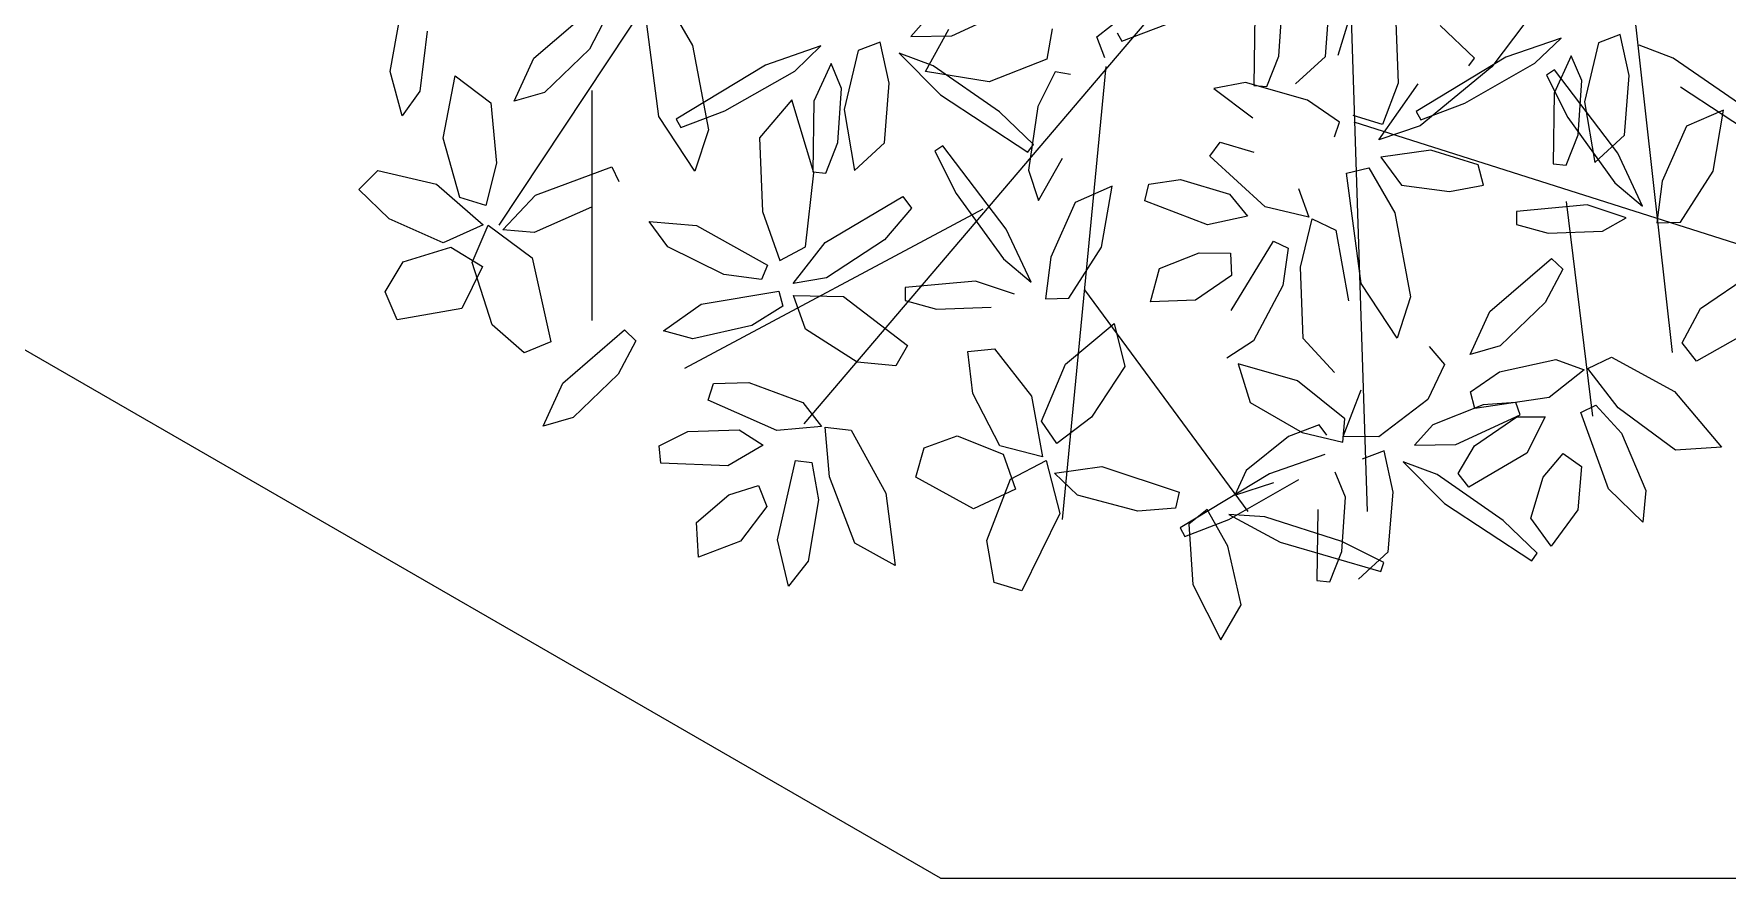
# Model space of a CAD drawing. Extents: x 8365 to 8547, y -347 to -272.
# Drawn here: x 8503.19 to 8504.381, y -331.101 to -330.507 of the extents above; entities that cross this region are included whole.
import ezdxf

# ---------------------------------------------------------------- set-up
doc = ezdxf.new("R2010")
doc.units = 0
doc.layers.get('0').update_dxf_attribs({"linetype": 'CONTINUOUS'})
doc.layers.add('1', color=7, linetype='CONTINUOUS')

msp = doc.modelspace()

# ---------------------------------------------------------------- linework, layer by layer
at = {"color": 44}
for p, q in [((8503.7282, -330.3231), (8503.5174, -330.6418)), ((8504.0853, -330.366), (8503.7318, -330.7816)), ((8504.114, -330.4125), (8504.1279, -330.8432)), ((8504.3144, -330.4796), (8504.3423, -330.7313)), ((8503.9442, -330.5301), (8503.9135, -330.8488)), ((8503.5826, -330.5469), (8503.5826, -330.7089)), ((8504.1186, -330.5691), (8504.4355, -330.6698)), ((8504.2678, -330.6251), (8504.2864, -330.7761)), ((8503.8576, -330.6306), (8503.6479, -330.7425)), ((8503.9291, -330.6872), (8504.044, -330.8432))]:
    msp.add_line(p, q, dxfattribs=at)
at = {"color": 60}
for p, q in [((8503.4408, -330.5336), (8503.4507, -330.4791)), ((8503.542, -330.5243), (8503.5854, -330.4869)), ((8503.5933, -330.4945), (8503.581, -330.518)), ((8503.6299, -330.5653), (8503.6197, -330.4876)), ((8503.6351, -330.4839), (8503.6535, -330.5154)), ((8503.467, -330.5052), (8503.4617, -330.5474)), ((8503.581, -330.518), (8503.5493, -330.5484)), ((8503.6535, -330.5154), (8503.6647, -330.5746)), ((8503.7438, -330.5156), (8503.7049, -330.5292)), ((8503.7254, -330.5333), (8503.7438, -330.5156)), ((8503.5282, -330.5546), (8503.542, -330.5243)), ((8503.7049, -330.5292), (8503.642, -330.5672)), ((8503.7509, -330.528), (8503.7389, -330.5544))]:
    msp.add_line(p, q, dxfattribs=at)
at = {"color": 64}
for p, q in [((8504.0985, -330.5231), (8504.1018, -330.4811)), ((8504.1075, -330.5221), (8504.1207, -330.4788)), ((8503.9378, -330.5092), (8503.9666, -330.4868)), ((8504.049, -330.4935), (8504.0483, -330.5434)), ((8504.0659, -330.5229), (8504.0684, -330.4847)), ((8503.9063, -330.5036), (8503.9026, -330.525)), ((8503.952, -330.5064), (8503.9553, -330.5123)), ((8503.9553, -330.5123), (8503.9863, -330.5006)), ((8504.1481, -330.499), (8504.1496, -330.5418)), ((8504.2033, -330.5242), (8504.1793, -330.5012)), ((8504.2387, -330.4997), (8504.2155, -330.5304)), ((8503.9435, -330.524), (8503.9378, -330.5092)), ((8504.0574, -330.5443), (8504.0659, -330.5229)), ((8504.0776, -330.5424), (8504.0985, -330.5231)), ((8504.2254, -330.5236), (8504.1624, -330.5617)), ((8504.1967, -330.5559), (8504.2459, -330.5278)), ((8504.1993, -330.5296), (8504.2033, -330.5242)), ((8503.9086, -330.5338), (8503.8964, -330.5582)), ((8503.9194, -330.5358), (8503.9086, -330.5338)), ((8504.0424, -330.5413), (8504.0202, -330.5455)), ((8504.0859, -330.5539), (8504.0424, -330.5413)), ((8504.1362, -330.5818), (8504.1637, -330.5423)), ((8504.1496, -330.5418), (8504.1387, -330.5709)), ((8504.2155, -330.5304), (8504.1651, -330.5719)), ((8504.0202, -330.5455), (8504.0476, -330.5662)), ((8504.0483, -330.5434), (8504.0574, -330.5443)), ((8504.1085, -330.5692), (8504.0859, -330.5539)), ((8504.1387, -330.5709), (8504.118, -330.5645)), ((8504.1624, -330.5617), (8504.1657, -330.5676)), ((8504.1657, -330.5676), (8504.1967, -330.5559)), ((8504.105, -330.5796), (8504.1085, -330.5692)), ((8504.1651, -330.5719), (8504.1362, -330.5818)), ((8504.0173, -330.5933), (8504.0245, -330.5834)), ((8504.0245, -330.5834), (8504.0483, -330.5905)), ((8503.8968, -330.6244), (8503.9137, -330.5946)), ((8504.0561, -330.6289), (8504.0173, -330.5933)), ((8503.9715, -330.6247), (8503.9743, -330.6128)), ((8503.9743, -330.6128), (8503.9966, -330.6096)), ((8503.9966, -330.6096), (8504.0312, -330.62)), ((8504.1237, -330.6829), (8504.1135, -330.6051)), ((8503.9486, -330.6144), (8503.9225, -330.6257)), ((8503.9412, -330.6573), (8503.9486, -330.6144)), ((8504.0157, -330.6414), (8503.9715, -330.6247)), ((8504.0312, -330.62), (8504.0437, -330.6355)), ((8504.0797, -330.6159), (8504.0868, -330.6361)), ((8503.9225, -330.6257), (8503.9054, -330.6642)), ((8504.0437, -330.6355), (8504.0157, -330.6414)), ((8504.0868, -330.6361), (8504.0561, -330.6289)), ((8504.0811, -330.6714), (8504.0892, -330.6374)), ((8504.0892, -330.6374), (8504.1058, -330.6452)), ((8504.1058, -330.6452), (8504.1148, -330.695)), ((8503.9182, -330.6931), (8503.9412, -330.6573)), ((8503.982, -330.6723), (8504.0098, -330.6611)), ((8504.0098, -330.6611), (8504.0317, -330.6615)), ((8504.0323, -330.7019), (8504.062, -330.653)), ((8504.062, -330.653), (8504.0724, -330.658)), ((8504.0724, -330.658), (8504.0685, -330.6843)), ((8503.9054, -330.6642), (8503.9017, -330.6936)), ((8503.9755, -330.6958), (8503.982, -330.6723)), ((8504.0317, -330.6615), (8504.0326, -330.6772)), ((8504.083, -330.7215), (8504.0811, -330.6714)), ((8503.88, -330.6902), (8503.8526, -330.6811)), ((8504.0326, -330.6772), (8504.0073, -330.6944)), ((8504.0685, -330.6843), (8504.0479, -330.7231)), ((8503.6595, -330.6974), (8503.7141, -330.6881)), ((8503.7141, -330.6881), (8503.717, -330.6987)), ((8503.7329, -330.7148), (8503.7245, -330.6913)), ((8503.7245, -330.6913), (8503.7596, -330.6919)), ((8503.7596, -330.6919), (8503.8046, -330.7263)), ((8503.803, -330.6856), (8503.803, -330.6948)), ((8503.803, -330.6948), (8503.8251, -330.7009)), ((8503.9017, -330.6936), (8503.9182, -330.6931)), ((8504.0073, -330.6944), (8503.9755, -330.6958)), ((8503.717, -330.6987), (8503.6952, -330.7123)), ((8503.8251, -330.7009), (8503.8634, -330.6994)), ((8503.6952, -330.7123), (8503.6537, -330.7218)), ((8503.7693, -330.7382), (8503.7329, -330.7148)), ((8503.9159, -330.7396), (8503.95, -330.7109)), ((8503.95, -330.7109), (8503.9575, -330.7412)), ((8503.8046, -330.7263), (8503.7965, -330.7407)), ((8503.847, -330.7306), (8503.8659, -330.7287)), ((8503.8507, -330.7601), (8503.847, -330.7306)), ((8503.8659, -330.7287), (8503.8918, -330.762)), ((8504.0479, -330.7231), (8504.0292, -330.7353)), ((8503.7965, -330.7407), (8503.7693, -330.7382)), ((8503.8988, -330.7796), (8503.9159, -330.7396)), ((8503.9575, -330.7412), (8503.934, -330.7769)), ((8504.079, -330.7512), (8504.0371, -330.7394)), ((8504.0371, -330.7394), (8504.0456, -330.7665)), ((8503.6646, -330.7648), (8503.6683, -330.7532)), ((8503.6683, -330.7532), (8503.6931, -330.7524)), ((8503.6931, -330.7524), (8503.731, -330.7664)), ((8503.7128, -330.7863), (8503.6646, -330.7648)), ((8503.731, -330.7664), (8503.7441, -330.7833)), ((8503.8697, -330.797), (8503.8507, -330.7601)), ((8503.8918, -330.762), (8503.8996, -330.8048)), ((8503.9097, -330.7953), (8503.8988, -330.7796)), ((8503.934, -330.7769), (8503.9097, -330.7953)), ((8503.6502, -330.7869), (8503.6863, -330.7857)), ((8503.6863, -330.7857), (8503.7031, -330.7965)), ((8503.7441, -330.7833), (8503.7128, -330.7863)), ((8503.7499, -330.8187), (8503.7468, -330.7839)), ((8503.7468, -330.7839), (8503.765, -330.786)), ((8503.765, -330.786), (8503.7894, -330.8303)), ((8503.8163, -330.7984), (8503.8395, -330.79)), ((8503.8395, -330.79), (8503.872, -330.8028)), ((8503.7031, -330.7965), (8503.6784, -330.811)), ((8503.8105, -330.819), (8503.8163, -330.7984)), ((8503.8996, -330.8048), (8503.8697, -330.797)), ((8503.872, -330.8028), (8503.8807, -330.8274)), ((8503.6784, -330.811), (8503.6312, -330.8092)), ((8503.7133, -330.8631), (8503.7259, -330.8073)), ((8503.7259, -330.8073), (8503.7374, -330.8087)), ((8503.7374, -330.8087), (8503.7421, -330.8349)), ((8503.8771, -330.8205), (8503.9022, -330.8072)), ((8503.9022, -330.8072), (8503.9119, -330.8447)), ((8503.9081, -330.8162), (8503.9413, -330.8116)), ((8503.9242, -330.8316), (8503.9081, -330.8162)), ((8503.679, -330.8315), (8503.6999, -330.825)), ((8503.6999, -330.825), (8503.7058, -330.8396)), ((8503.7676, -330.8655), (8503.7499, -330.8187)), ((8503.851, -330.8413), (8503.8105, -330.819)), ((8503.8807, -330.8274), (8503.851, -330.8413)), ((8503.8605, -330.8636), (8503.8771, -330.8205)), ((8503.6563, -330.851), (8503.679, -330.8315)), ((8503.7058, -330.8396), (8503.6872, -330.864)), ((8503.7421, -330.8349), (8503.7348, -330.8782)), ((8503.7894, -330.8303), (8503.7961, -330.8813)), ((8503.9119, -330.8447), (8503.885, -330.8989)), ((8503.721, -330.8958), (8503.7133, -330.8631)), ((8503.8657, -330.8931), (8503.8605, -330.8636)), ((8503.6872, -330.864), (8503.6576, -330.8753)), ((8503.7961, -330.8813), (8503.7676, -330.8655)), ((8503.7348, -330.8782), (8503.721, -330.8958)), ((8503.885, -330.8989), (8503.8657, -330.8931))]:
    msp.add_line(p, q, dxfattribs=at)
at = {"color": 62}
for p, q in [((8503.8359, -330.5085), (8503.8812, -330.4877)), ((8503.8196, -330.4948), (8503.807, -330.5089)), ((8503.8173, -330.5337), (8503.8338, -330.5039)), ((8503.7854, -330.513), (8503.77, -330.5189)), ((8503.7918, -330.5419), (8503.7854, -330.513)), ((8503.807, -330.5089), (8503.8359, -330.5085)), ((8503.7583, -330.5455), (8503.7509, -330.528)), ((8503.77, -330.5189), (8503.7602, -330.5604)), ((8503.8227, -330.5297), (8503.7989, -330.5207)), ((8503.7989, -330.5207), (8503.8278, -330.55)), ((8503.8693, -330.5621), (8503.8227, -330.5297)), ((8503.9026, -330.525), (8503.862, -330.541)), ((8503.4493, -330.5649), (8503.4408, -330.5336)), ((8503.4781, -330.5805), (8503.4867, -330.5367)), ((8503.4867, -330.5367), (8503.5116, -330.5556)), ((8503.6762, -330.5614), (8503.7254, -330.5333)), ((8503.7884, -330.5839), (8503.7918, -330.5419)), ((8503.862, -330.541), (8503.8173, -330.5337)), ((8503.4617, -330.5474), (8503.4493, -330.5649)), ((8503.5493, -330.5484), (8503.5282, -330.5546)), ((8503.7233, -330.5536), (8503.7005, -330.5803)), ((8503.7387, -330.6049), (8503.7233, -330.5536)), ((8503.7558, -330.5837), (8503.7583, -330.5455)), ((8503.8278, -330.55), (8503.8893, -330.5904)), ((8503.5116, -330.5556), (8503.5157, -330.5982)), ((8503.6552, -330.6037), (8503.6299, -330.5653)), ((8503.6452, -330.5731), (8503.6762, -330.5614)), ((8503.7389, -330.5544), (8503.7382, -330.6042)), ((8503.7602, -330.5604), (8503.7675, -330.6032)), ((8503.8932, -330.585), (8503.8693, -330.5621)), ((8503.8964, -330.5582), (8503.8897, -330.603)), ((8503.642, -330.5672), (8503.6452, -330.5731)), ((8503.6647, -330.5746), (8503.6552, -330.6037)), ((8503.4899, -330.6223), (8503.4781, -330.5805)), ((8503.7005, -330.5803), (8503.7028, -330.6322)), ((8503.7473, -330.6052), (8503.7558, -330.5837)), ((8503.7675, -330.6032), (8503.7884, -330.5839)), ((8503.8296, -330.586), (8503.824, -330.5898)), ((8503.824, -330.5898), (8503.839, -330.6194)), ((8503.8741, -330.6446), (8503.8296, -330.586)), ((8503.8893, -330.5904), (8503.8932, -330.585)), ((8503.5157, -330.5982), (8503.5082, -330.6278)), ((8503.5431, -330.6206), (8503.5967, -330.6006)), ((8503.5967, -330.6006), (8503.6018, -330.611)), ((8503.4188, -330.6166), (8503.4323, -330.6033)), ((8503.4323, -330.6033), (8503.4734, -330.613)), ((8503.4734, -330.613), (8503.5062, -330.6414)), ((8503.733, -330.6571), (8503.7387, -330.6049)), ((8503.7382, -330.6042), (8503.7473, -330.6052)), ((8503.8897, -330.603), (8503.8968, -330.6244)), ((8503.4401, -330.6373), (8503.4188, -330.6166)), ((8503.5082, -330.6278), (8503.4899, -330.6223)), ((8503.52, -330.645), (8503.5431, -330.6206)), ((8503.7468, -330.654), (8503.8014, -330.6215)), ((8503.8014, -330.6215), (8503.8074, -330.6299)), ((8503.839, -330.6194), (8503.8721, -330.6654)), ((8503.4781, -330.6541), (8503.4401, -330.6373)), ((8503.5825, -330.6292), (8503.5422, -330.647)), ((8503.7028, -330.6322), (8503.7149, -330.6666)), ((8503.8074, -330.6299), (8503.7884, -330.652)), ((8503.5062, -330.6414), (8503.4781, -330.6541)), ((8503.4986, -330.6679), (8503.5098, -330.6418)), ((8503.5098, -330.6418), (8503.5408, -330.6648)), ((8503.5422, -330.647), (8503.52, -330.645)), ((8503.6361, -330.657), (8503.6231, -330.6392)), ((8503.6231, -330.6392), (8503.6564, -330.6419)), ((8503.6564, -330.6419), (8503.7063, -330.6698)), ((8503.8916, -330.6819), (8503.8741, -330.6446)), ((8503.4501, -330.6675), (8503.4835, -330.6572)), ((8503.4835, -330.6572), (8503.5058, -330.6709)), ((8503.6756, -330.6764), (8503.6361, -330.657)), ((8503.7149, -330.6666), (8503.733, -330.6571)), ((8503.7243, -330.6828), (8503.7468, -330.654)), ((8503.7884, -330.652), (8503.7476, -330.6789)), ((8503.4373, -330.6887), (8503.4501, -330.6675)), ((8503.5058, -330.6709), (8503.4913, -330.7004)), ((8503.5126, -330.7118), (8503.4986, -330.6679)), ((8503.5408, -330.6648), (8503.5539, -330.7239)), ((8503.7063, -330.6698), (8503.7019, -330.6799)), ((8503.8721, -330.6654), (8503.8916, -330.6819)), ((8503.7019, -330.6799), (8503.6756, -330.6764)), ((8503.7476, -330.6789), (8503.7243, -330.6828)), ((8503.8526, -330.6811), (8503.803, -330.6856)), ((8503.4457, -330.7083), (8503.4373, -330.6887)), ((8503.4913, -330.7004), (8503.4457, -330.7083)), ((8503.633, -330.7161), (8503.6595, -330.6974)), ((8503.5352, -330.7315), (8503.5126, -330.7118)), ((8503.5623, -330.7528), (8503.6056, -330.7155)), ((8503.6056, -330.7155), (8503.6136, -330.7231)), ((8503.6537, -330.7218), (8503.633, -330.7161)), ((8503.5539, -330.7239), (8503.5352, -330.7315)), ((8503.6136, -330.7231), (8503.6013, -330.7466)), ((8503.5484, -330.7832), (8503.5623, -330.7528)), ((8503.6013, -330.7466), (8503.5696, -330.777)), ((8503.5696, -330.777), (8503.5484, -330.7832)), ((8503.6301, -330.797), (8503.6502, -330.7869)), ((8503.6312, -330.8092), (8503.6301, -330.797)), ((8503.6576, -330.8753), (8503.6563, -330.851))]:
    msp.add_line(p, q, dxfattribs=at)
at = {"color": 66}
for p, q in [((8504.2643, -330.5101), (8504.2254, -330.5236)), ((8504.2459, -330.5278), (8504.2643, -330.5101)), ((8504.2905, -330.5134), (8504.2807, -330.5549)), ((8504.3059, -330.5075), (8504.2905, -330.5134)), ((8504.3122, -330.5364), (8504.3059, -330.5075)), ((8504.2714, -330.5225), (8504.2594, -330.5488)), ((8504.2788, -330.54), (8504.2714, -330.5225)), ((8504.2596, -330.5325), (8504.2541, -330.5363)), ((8504.2541, -330.5363), (8504.269, -330.5659)), ((8504.3041, -330.5911), (8504.2596, -330.5325)), ((8504.2763, -330.5782), (8504.2788, -330.54)), ((8504.3089, -330.5784), (8504.3122, -330.5364)), ((8504.2594, -330.5488), (8504.2587, -330.5987)), ((8504.269, -330.5659), (8504.3021, -330.6119)), ((8504.2807, -330.5549), (8504.288, -330.5977)), ((8504.1728, -330.589), (8504.1376, -330.5939)), ((8504.2059, -330.5994), (8504.1728, -330.589)), ((8504.2678, -330.5996), (8504.2763, -330.5782)), ((8504.288, -330.5977), (8504.3089, -330.5784)), ((8504.1135, -330.6051), (8504.129, -330.6015)), ((8504.129, -330.6015), (8504.1474, -330.633)), ((8504.1376, -330.5939), (8504.152, -330.6135)), ((8504.2098, -330.6135), (8504.2059, -330.5994)), ((8504.2587, -330.5987), (8504.2678, -330.5996)), ((8504.3216, -330.6283), (8504.3041, -330.5911)), ((8504.152, -330.6135), (8504.1859, -330.6181)), ((8504.1859, -330.6181), (8504.2098, -330.6135)), ((8504.3021, -330.6119), (8504.3216, -330.6283)), ((8504.3354, -330.6107), (8504.3317, -330.64)), ((8504.1474, -330.633), (8504.1585, -330.6922)), ((8504.2826, -330.6275), (8504.233, -330.6321)), ((8504.233, -330.6321), (8504.233, -330.6413)), ((8504.3101, -330.6367), (8504.2826, -330.6275)), ((8504.2934, -330.6459), (8504.3101, -330.6367)), ((8504.233, -330.6413), (8504.2552, -330.6474)), ((8504.2552, -330.6474), (8504.2934, -330.6459)), ((8504.2141, -330.7025), (8504.2575, -330.6651)), ((8504.2654, -330.6727), (8504.2531, -330.6962)), ((8504.2575, -330.6651), (8504.2654, -330.6727)), ((8504.1491, -330.7213), (8504.1237, -330.6829)), ((8504.1585, -330.6922), (8504.1491, -330.7213)), ((8504.2531, -330.6962), (8504.2214, -330.7266)), ((8504.2003, -330.7328), (8504.2141, -330.7025)), ((8504.1715, -330.7272), (8504.1823, -330.7397)), ((8504.2214, -330.7266), (8504.2003, -330.7328)), ((8504.2209, -330.7449), (8504.2605, -330.7363)), ((8504.2605, -330.7363), (8504.2806, -330.7435)), ((8504.2832, -330.7425), (8504.2997, -330.7345)), ((8504.0456, -330.7665), (8504.0821, -330.7876)), ((8504.0726, -330.7904), (8504.0428, -330.8144)), ((8504.0941, -330.7822), (8504.0726, -330.7904)), ((8503.9413, -330.8116), (8503.9957, -330.8296)), ((8504.0428, -330.8144), (8504.0349, -330.8317)), ((8504.0593, -330.8167), (8503.9963, -330.8548)), ((8504.0306, -330.8489), (8504.0798, -330.8208)), ((8504.0349, -330.8317), (8504.0624, -330.8227)), ((8503.9666, -330.843), (8503.9242, -330.8316)), ((8503.9957, -330.8296), (8503.9932, -330.8409)), ((8503.9932, -330.8409), (8503.9666, -330.843)), ((8503.9996, -330.8607), (8504.0306, -330.8489)), ((8504.0155, -330.8419), (8504.0025, -330.8521)), ((8504.03, -330.8677), (8504.0155, -330.8419)), ((8504.056, -330.8469), (8504.0306, -330.8453)), ((8504.0306, -330.8453), (8504.0668, -330.8648)), ((8504.0933, -330.8419), (8504.0926, -330.8917)), ((8503.9963, -330.8548), (8503.9996, -330.8607)), ((8504.0025, -330.8521), (8504.0053, -330.8946)), ((8504.0392, -330.9088), (8504.03, -330.8677)), ((8504.0053, -330.8946), (8504.0249, -330.9334)), ((8504.0249, -330.9334), (8504.0392, -330.9088))]:
    msp.add_line(p, q, dxfattribs=at)
at = {"color": 68}
for p, q in [((8504.3432, -330.5242), (8504.3193, -330.5152)), ((8504.3897, -330.5565), (8504.3432, -330.5242)), ((8504.3483, -330.5445), (8504.4097, -330.5849)), ((8504.3786, -330.5609), (8504.3525, -330.5722)), ((8504.3713, -330.6038), (8504.3786, -330.5609)), ((8504.3525, -330.5722), (8504.3354, -330.6107)), ((8504.3482, -330.6396), (8504.3713, -330.6038)), ((8504.3317, -330.64), (8504.3482, -330.6396)), ((8504.3623, -330.7004), (8504.3981, -330.676)), ((8504.3494, -330.7245), (8504.3623, -330.7004)), ((8504.4087, -330.7095), (8504.3595, -330.7375)), ((8504.105, -330.7455), (8504.083, -330.7215)), ((8504.3595, -330.7375), (8504.3494, -330.7245)), ((8504.1823, -330.7397), (8504.1706, -330.7645)), ((8504.2806, -330.7435), (8504.2558, -330.7629)), ((8504.3045, -330.7702), (8504.2832, -330.7425)), ((8504.2997, -330.7345), (8504.344, -330.7587)), ((8504.1122, -330.7779), (8504.079, -330.7512)), ((8504.2005, -330.7589), (8504.2209, -330.7449)), ((8504.1111, -330.7905), (8504.1238, -330.7577)), ((8504.1706, -330.7645), (8504.1361, -330.7907)), ((8504.2095, -330.7681), (8504.174, -330.7823)), ((8504.2037, -330.7707), (8504.2005, -330.7589)), ((8504.2558, -330.7629), (8504.2037, -330.7707)), ((8504.2325, -330.7665), (8504.2095, -330.7681)), ((8504.2356, -330.7752), (8504.2325, -330.7665)), ((8504.2782, -330.7735), (8504.2886, -330.7684)), ((8504.2886, -330.7684), (8504.3067, -330.788)), ((8504.344, -330.7587), (8504.3772, -330.798)), ((8504.1109, -330.7943), (8504.1122, -330.7779)), ((8504.1903, -330.796), (8504.2356, -330.7752)), ((8504.2034, -330.7971), (8504.2332, -330.7766)), ((8504.2332, -330.7766), (8504.2531, -330.7767)), ((8504.2531, -330.7767), (8504.2401, -330.8022)), ((8504.2976, -330.8273), (8504.2782, -330.7735)), ((8504.3447, -330.8001), (8504.3045, -330.7702)), ((8504.0821, -330.7876), (8504.1109, -330.7943)), ((8504.0996, -330.7895), (8504.0941, -330.7822)), ((8504.1361, -330.7907), (8504.1111, -330.7905)), ((8504.174, -330.7823), (8504.1613, -330.7965)), ((8504.3067, -330.788), (8504.3239, -330.8285)), ((8504.0982, -330.8032), (8504.0593, -330.8167)), ((8504.1398, -330.8005), (8504.1244, -330.8064)), ((8504.1461, -330.8295), (8504.1398, -330.8005)), ((8504.1613, -330.7965), (8504.1903, -330.796)), ((8504.1919, -330.8164), (8504.2034, -330.7971)), ((8504.2401, -330.8022), (8504.1994, -330.8261)), ((8504.2517, -330.8191), (8504.2658, -330.8024)), ((8504.2658, -330.8024), (8504.2786, -330.8115)), ((8504.3772, -330.798), (8504.3447, -330.8001)), ((8504.1127, -330.8331), (8504.1053, -330.8155)), ((8504.1771, -330.8172), (8504.1532, -330.8082)), ((8504.1532, -330.8082), (8504.1822, -330.8375)), ((8504.2786, -330.8115), (8504.2761, -330.842)), ((8504.2236, -330.8496), (8504.1771, -330.8172)), ((8504.1994, -330.8261), (8504.1919, -330.8164)), ((8504.243, -330.8478), (8504.2517, -330.8191)), ((8504.3217, -330.8507), (8504.2976, -330.8273)), ((8504.1102, -330.8713), (8504.1127, -330.8331)), ((8504.1428, -330.8715), (8504.1461, -330.8295)), ((8504.1822, -330.8375), (8504.2436, -330.878)), ((8504.3239, -330.8285), (8504.3217, -330.8507)), ((8504.11, -330.8642), (8504.056, -330.8469)), ((8504.2475, -330.8725), (8504.2236, -330.8496)), ((8504.2572, -330.8676), (8504.243, -330.8478)), ((8504.2761, -330.842), (8504.2572, -330.8676)), ((8504.0668, -330.8648), (8504.1375, -330.8854)), ((8504.1017, -330.8927), (8504.1102, -330.8713)), ((8504.1396, -330.8791), (8504.11, -330.8642)), ((8504.1219, -330.8908), (8504.1428, -330.8715)), ((8504.2436, -330.878), (8504.2475, -330.8725)), ((8504.1375, -330.8854), (8504.1396, -330.8791)), ((8504.0926, -330.8917), (8504.1017, -330.8927))]:
    msp.add_line(p, q, dxfattribs=at)
at = {"layer": '1', "color": 1, "linetype": 'CONTINUOUS'}
for q in [(8491.1696, -323.7929), (8507.5801, -331.1012)]:
    msp.add_line((8503.8278, -331.1012), q, dxfattribs=at)

doc.saveas('drawing.dxf')
